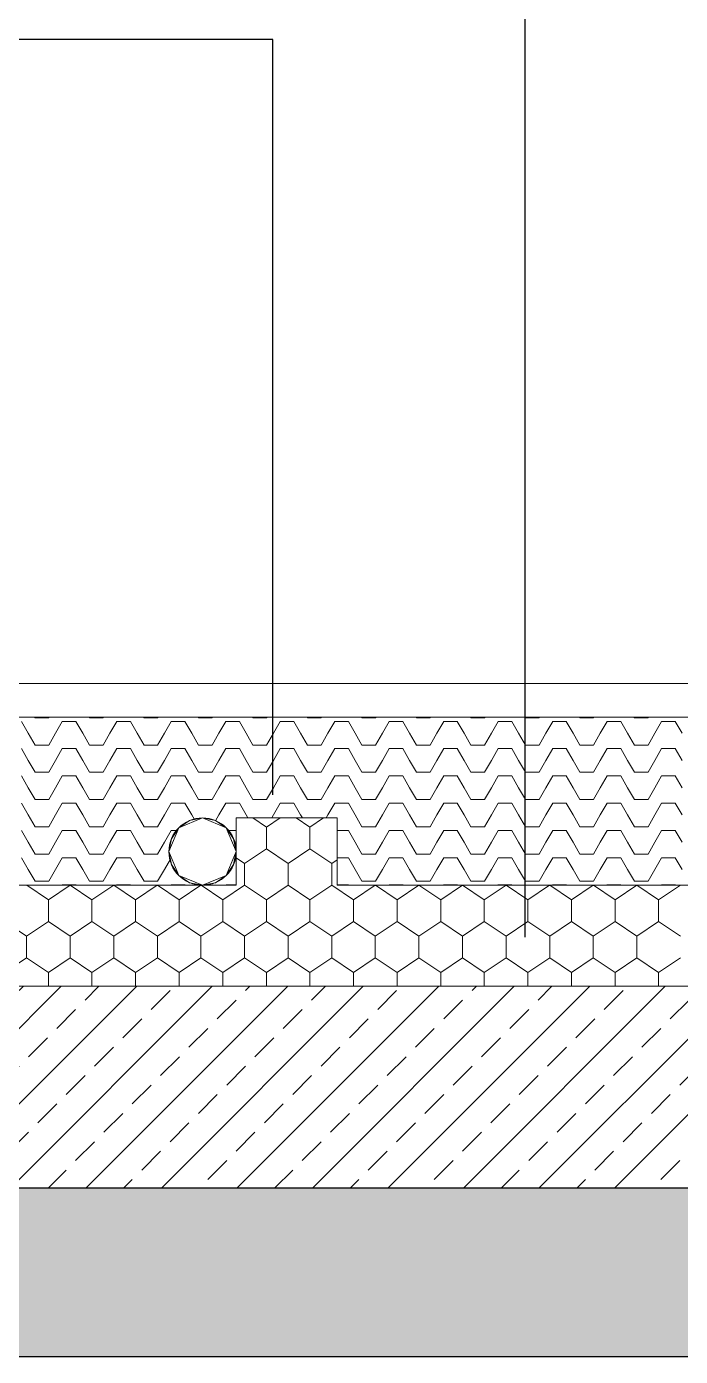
# Model space of a CAD drawing. Header units: millimetres. Extents: x 2622 to 2811, y 687 to 801.
# Drawn here: x 2738.424 to 2740.368, y 748.189 to 752.14 of the extents above; entities that cross this region are included whole.
import ezdxf

# ---------------------------------------------------------------- set-up
doc = ezdxf.new("R2010")
doc.units = ezdxf.units.MM
doc.linetypes.add('_SOLID', pattern=[5, 5, 0])
doc.layers.add('SEMA2D', color=7, linetype='Continuous')
doc.layers.add('Sottile', color=5, linetype='Continuous')

msp = doc.modelspace()

# ---------------------------------------------------------------- hatches: boundary and pattern name
h = msp.add_hatch()
h.set_pattern_fill('HONEY', color=252, scale=0.025)
h.set_pattern_definition([(0, (2743.564894, 748.558436), (0.1190625, 0.06874077), [0.079375, -0.15875]), (120, (2743.564894, 748.558436), (-0.1190625, 0.06874077), [0.079375, -0.15875]), (60, (2743.564894, 748.558436), (3e-10, 0.13748153), [-0.15875, 0.079375])])
h.paths.add_polyline_path([(2743.7976, 750.6885), (2743.2976, 750.6885), (2743.2976, 748.6885), (2742.9976, 748.6885), (2742.9976, 748.1885), (2743.7976, 748.1885)])
h.paths.add_polyline_path([(2735.9476, 748.6885), (2735.9476, 748.1885), (2742.9976, 748.1885), (2742.9976, 748.6885)])
h = msp.add_hatch()
h.set_pattern_fill('ANSI33', color=253, scale=0.025)
h.set_pattern_definition([(45, (-64.81316, -94.56002), (-0.1122532015, 0.1122532015), []), (45, (-64.7009, -94.56002), (-0.1122532015, 0.1122532015), [0.079375, -0.0396875])])
h.paths.add_polyline_path([(2735.9476, 749.2885), (2735.9476, 748.6885), (2743.1476, 748.6885), (2743.1476, 749.2885)])

# ---------------------------------------------------------------- linework, layer by layer
for points in [[(2742.9976, 748.6885), (2742.9976, 748.6885), (2735.9476, 748.6885)], [(2735.9476, 748.1885), (2742.9976, 748.1885)], [(2735.9476, 748.1885), (2743.7976, 748.1885)]]:
    msp.add_lwpolyline(points)
at = {"layer": 'SEMA2D', "color": 253, "linetype": '_SOLID', "lineweight": 9}
for p, q in [((2735.9476, 750.1885), (2742.9976, 750.1885)), ((2735.9476, 750.0885), (2743.1476, 750.0885)), ((2738.4091, 750.0755), (2738.4293, 750.0404)), ((2738.4483, 750.0885), (2738.4496, 750.0863)), ((2738.4496, 750.0863), (2738.4901, 750.0863)), ((2738.4901, 750.0863), (2738.4914, 750.0885)), ((2738.5103, 750.0404), (2738.5306, 750.0755)), ((2738.5306, 750.0755), (2738.5711, 750.0755)), ((2738.5711, 750.0755), (2738.5913, 750.0404)), ((2738.6103, 750.0885), (2738.6116, 750.0863)), ((2738.6116, 750.0863), (2738.6521, 750.0863)), ((2738.6521, 750.0863), (2738.6534, 750.0885)), ((2738.6723, 750.0404), (2738.6926, 750.0755)), ((2738.6926, 750.0755), (2738.7331, 750.0755)), ((2738.7331, 750.0755), (2738.7533, 750.0404)), ((2738.7723, 750.0885), (2738.7736, 750.0863)), ((2738.7736, 750.0863), (2738.8141, 750.0863)), ((2738.8141, 750.0863), (2738.8154, 750.0885)), ((2738.8343, 750.0404), (2738.8546, 750.0755)), ((2738.8546, 750.0755), (2738.8951, 750.0755)), ((2738.8951, 750.0755), (2738.9153, 750.0404)), ((2738.9343, 750.0885), (2738.9356, 750.0863)), ((2738.9356, 750.0863), (2738.9761, 750.0863)), ((2738.9761, 750.0863), (2738.9774, 750.0885)), ((2738.9963, 750.0404), (2739.0166, 750.0755)), ((2739.0166, 750.0755), (2739.0571, 750.0755)), ((2739.0571, 750.0755), (2739.0773, 750.0404)), ((2739.0963, 750.0885), (2739.0976, 750.0863)), ((2739.0976, 750.0863), (2739.1381, 750.0863)), ((2739.1381, 750.0863), (2739.1394, 750.0885)), ((2739.1583, 750.0404), (2739.1786, 750.0755)), ((2739.1786, 750.0755), (2739.2191, 750.0755)), ((2739.2191, 750.0755), (2739.2393, 750.0404)), ((2739.2583, 750.0885), (2739.2596, 750.0863)), ((2739.2596, 750.0863), (2739.3001, 750.0863)), ((2739.3001, 750.0863), (2739.3014, 750.0885)), ((2739.3203, 750.0404), (2739.3406, 750.0755)), ((2739.3406, 750.0755), (2739.3811, 750.0755)), ((2739.3811, 750.0755), (2739.4013, 750.0404)), ((2739.4203, 750.0885), (2739.4216, 750.0863)), ((2739.4216, 750.0863), (2739.4621, 750.0863)), ((2739.4621, 750.0863), (2739.4634, 750.0885)), ((2739.4823, 750.0404), (2739.5026, 750.0755)), ((2739.5026, 750.0755), (2739.5431, 750.0755)), ((2739.5431, 750.0755), (2739.5633, 750.0404)), ((2739.5823, 750.0885), (2739.5836, 750.0863)), ((2739.5836, 750.0863), (2739.6241, 750.0863)), ((2739.6241, 750.0863), (2739.6254, 750.0885)), ((2739.6443, 750.0404), (2739.6646, 750.0755)), ((2739.6646, 750.0755), (2739.7051, 750.0755)), ((2739.7051, 750.0755), (2739.7253, 750.0404)), ((2739.7443, 750.0885), (2739.7456, 750.0863)), ((2739.7456, 750.0863), (2739.7861, 750.0863)), ((2739.7861, 750.0863), (2739.7874, 750.0885)), ((2739.8063, 750.0404), (2739.8266, 750.0755)), ((2739.8266, 750.0755), (2739.8671, 750.0755)), ((2739.8671, 750.0755), (2739.8873, 750.0404)), ((2739.9063, 750.0885), (2739.9076, 750.0863)), ((2739.9076, 750.0863), (2739.9481, 750.0863)), ((2739.9481, 750.0863), (2739.9494, 750.0885)), ((2739.9683, 750.0404), (2739.9886, 750.0755)), ((2739.9886, 750.0755), (2740.0291, 750.0755)), ((2740.0291, 750.0755), (2740.0493, 750.0404)), ((2740.0683, 750.0885), (2740.0696, 750.0863)), ((2740.0696, 750.0863), (2740.1101, 750.0863)), ((2740.1101, 750.0863), (2740.1114, 750.0885)), ((2740.1303, 750.0404), (2740.1506, 750.0755)), ((2740.1506, 750.0755), (2740.1911, 750.0755)), ((2740.1911, 750.0755), (2740.2113, 750.0404)), ((2740.2303, 750.0885), (2740.2316, 750.0863)), ((2740.2316, 750.0863), (2740.2721, 750.0863)), ((2740.2721, 750.0863), (2740.2734, 750.0885)), ((2740.2923, 750.0404), (2740.3126, 750.0755)), ((2740.3126, 750.0755), (2740.3531, 750.0755)), ((2740.3531, 750.0755), (2740.3733, 750.0404)), ((2738.4293, 750.0404), (2738.4496, 750.0053)), ((2738.4901, 750.0053), (2738.5103, 750.0404)), ((2738.5913, 750.0404), (2738.6116, 750.0053)), ((2738.6521, 750.0053), (2738.6723, 750.0404)), ((2738.7533, 750.0404), (2738.7736, 750.0053)), ((2738.8141, 750.0053), (2738.8343, 750.0404)), ((2738.9153, 750.0404), (2738.9356, 750.0053)), ((2738.9761, 750.0053), (2738.9963, 750.0404)), ((2739.0773, 750.0404), (2739.0976, 750.0053)), ((2739.1381, 750.0053), (2739.1583, 750.0404)), ((2739.2393, 750.0404), (2739.2596, 750.0053)), ((2739.3001, 750.0053), (2739.3203, 750.0404)), ((2739.4013, 750.0404), (2739.4216, 750.0053)), ((2739.4621, 750.0053), (2739.4823, 750.0404)), ((2739.5633, 750.0404), (2739.5836, 750.0053)), ((2739.6241, 750.0053), (2739.6443, 750.0404)), ((2739.7253, 750.0404), (2739.7456, 750.0053)), ((2739.7861, 750.0053), (2739.8063, 750.0404)), ((2739.8873, 750.0404), (2739.9076, 750.0053)), ((2739.9481, 750.0053), (2739.9683, 750.0404)), ((2740.0493, 750.0404), (2740.0696, 750.0053)), ((2740.1101, 750.0053), (2740.1303, 750.0404)), ((2740.2113, 750.0404), (2740.2316, 750.0053)), ((2740.2721, 750.0053), (2740.2923, 750.0404)), ((2738.4091, 749.9945), (2738.4293, 749.9594)), ((2738.4496, 750.0053), (2738.4901, 750.0053)), ((2738.5103, 749.9594), (2738.5306, 749.9945)), ((2738.5306, 749.9945), (2738.5711, 749.9945)), ((2738.5711, 749.9945), (2738.5913, 749.9594)), ((2738.6116, 750.0053), (2738.6521, 750.0053)), ((2738.6723, 749.9594), (2738.6926, 749.9945)), ((2738.6926, 749.9945), (2738.7331, 749.9945)), ((2738.7331, 749.9945), (2738.7533, 749.9594)), ((2738.7736, 750.0053), (2738.8141, 750.0053)), ((2738.8343, 749.9594), (2738.8546, 749.9945)), ((2738.8546, 749.9945), (2738.8951, 749.9945)), ((2738.8951, 749.9945), (2738.9153, 749.9594)), ((2738.9356, 750.0053), (2738.9761, 750.0053)), ((2738.9963, 749.9594), (2739.0166, 749.9945)), ((2739.0166, 749.9945), (2739.0571, 749.9945)), ((2739.0571, 749.9945), (2739.0773, 749.9594)), ((2739.0976, 750.0053), (2739.1381, 750.0053)), ((2739.1583, 749.9594), (2739.1786, 749.9945)), ((2739.1786, 749.9945), (2739.2191, 749.9945)), ((2739.2191, 749.9945), (2739.2393, 749.9594)), ((2739.2596, 750.0053), (2739.3001, 750.0053)), ((2739.3203, 749.9594), (2739.3406, 749.9945)), ((2739.3406, 749.9945), (2739.3811, 749.9945)), ((2739.3811, 749.9945), (2739.4013, 749.9594)), ((2739.4216, 750.0053), (2739.4621, 750.0053)), ((2739.4823, 749.9594), (2739.5026, 749.9945)), ((2739.5026, 749.9945), (2739.5431, 749.9945)), ((2739.5431, 749.9945), (2739.5633, 749.9594)), ((2739.5836, 750.0053), (2739.6241, 750.0053)), ((2739.6443, 749.9594), (2739.6646, 749.9945)), ((2739.6646, 749.9945), (2739.7051, 749.9945)), ((2739.7051, 749.9945), (2739.7253, 749.9594)), ((2739.7456, 750.0053), (2739.7861, 750.0053)), ((2739.8063, 749.9594), (2739.8266, 749.9945)), ((2739.8266, 749.9945), (2739.8671, 749.9945)), ((2739.8671, 749.9945), (2739.8873, 749.9594)), ((2739.9076, 750.0053), (2739.9481, 750.0053)), ((2739.9683, 749.9594), (2739.9886, 749.9945)), ((2739.9886, 749.9945), (2740.0291, 749.9945)), ((2740.0291, 749.9945), (2740.0493, 749.9594)), ((2740.0696, 750.0053), (2740.1101, 750.0053)), ((2740.1303, 749.9594), (2740.1506, 749.9945)), ((2740.1506, 749.9945), (2740.1911, 749.9945)), ((2740.1911, 749.9945), (2740.2113, 749.9594)), ((2740.2316, 750.0053), (2740.2721, 750.0053)), ((2740.2923, 749.9594), (2740.3126, 749.9945)), ((2740.3126, 749.9945), (2740.3531, 749.9945)), ((2740.3531, 749.9945), (2740.3733, 749.9594)), ((2738.4293, 749.9594), (2738.4496, 749.9243)), ((2738.4901, 749.9243), (2738.5103, 749.9594)), ((2738.5913, 749.9594), (2738.6116, 749.9243)), ((2738.6521, 749.9243), (2738.6723, 749.9594)), ((2738.7533, 749.9594), (2738.7736, 749.9243)), ((2738.8141, 749.9243), (2738.8343, 749.9594)), ((2738.9153, 749.9594), (2738.9356, 749.9243)), ((2738.9761, 749.9243), (2738.9963, 749.9594)), ((2739.0773, 749.9594), (2739.0976, 749.9243)), ((2739.1381, 749.9243), (2739.1583, 749.9594)), ((2739.2393, 749.9594), (2739.2596, 749.9243)), ((2739.3001, 749.9243), (2739.3203, 749.9594)), ((2739.4013, 749.9594), (2739.4216, 749.9243)), ((2739.4621, 749.9243), (2739.4823, 749.9594)), ((2739.5633, 749.9594), (2739.5836, 749.9243)), ((2739.6241, 749.9243), (2739.6443, 749.9594)), ((2739.7253, 749.9594), (2739.7456, 749.9243)), ((2739.7861, 749.9243), (2739.8063, 749.9594)), ((2739.8873, 749.9594), (2739.9076, 749.9243)), ((2739.9481, 749.9243), (2739.9683, 749.9594)), ((2740.0493, 749.9594), (2740.0696, 749.9243)), ((2740.1101, 749.9243), (2740.1303, 749.9594)), ((2740.2113, 749.9594), (2740.2316, 749.9243)), ((2740.2721, 749.9243), (2740.2923, 749.9594)), ((2738.4091, 749.9135), (2738.4293, 749.8784)), ((2738.4496, 749.9243), (2738.4901, 749.9243)), ((2738.5103, 749.8784), (2738.5306, 749.9135)), ((2738.5306, 749.9135), (2738.5711, 749.9135)), ((2738.5711, 749.9135), (2738.5913, 749.8784)), ((2738.6116, 749.9243), (2738.6521, 749.9243)), ((2738.6723, 749.8784), (2738.6926, 749.9135)), ((2738.6926, 749.9135), (2738.7331, 749.9135)), ((2738.7331, 749.9135), (2738.7533, 749.8784)), ((2738.7736, 749.9243), (2738.8141, 749.9243)), ((2738.8343, 749.8784), (2738.8546, 749.9135)), ((2738.8546, 749.9135), (2738.8951, 749.9135)), ((2738.8951, 749.9135), (2738.9153, 749.8784)), ((2738.9356, 749.9243), (2738.9761, 749.9243)), ((2738.9963, 749.8784), (2739.0166, 749.9135)), ((2739.0166, 749.9135), (2739.0571, 749.9135)), ((2739.0571, 749.9135), (2739.0773, 749.8784)), ((2739.0976, 749.9243), (2739.1381, 749.9243)), ((2739.1583, 749.8784), (2739.1786, 749.9135)), ((2739.1786, 749.9135), (2739.2191, 749.9135)), ((2739.2191, 749.9135), (2739.2393, 749.8784)), ((2739.2596, 749.9243), (2739.3001, 749.9243)), ((2739.3203, 749.8784), (2739.3406, 749.9135)), ((2739.3406, 749.9135), (2739.3811, 749.9135)), ((2739.3811, 749.9135), (2739.4013, 749.8784)), ((2739.4216, 749.9243), (2739.4621, 749.9243)), ((2739.4823, 749.8784), (2739.5026, 749.9135)), ((2739.5026, 749.9135), (2739.5431, 749.9135)), ((2739.5431, 749.9135), (2739.5633, 749.8784)), ((2739.5836, 749.9243), (2739.6241, 749.9243)), ((2739.6443, 749.8784), (2739.6646, 749.9135)), ((2739.6646, 749.9135), (2739.7051, 749.9135)), ((2739.7051, 749.9135), (2739.7253, 749.8784)), ((2739.7456, 749.9243), (2739.7861, 749.9243)), ((2739.8063, 749.8784), (2739.8266, 749.9135)), ((2739.8266, 749.9135), (2739.8671, 749.9135)), ((2739.8671, 749.9135), (2739.8873, 749.8784)), ((2739.9076, 749.9243), (2739.9481, 749.9243)), ((2739.9683, 749.8784), (2739.9886, 749.9135)), ((2739.9886, 749.9135), (2740.0291, 749.9135)), ((2740.0291, 749.9135), (2740.0493, 749.8784)), ((2740.0696, 749.9243), (2740.1101, 749.9243)), ((2740.1303, 749.8784), (2740.1506, 749.9135)), ((2740.1506, 749.9135), (2740.1911, 749.9135)), ((2740.1911, 749.9135), (2740.2113, 749.8784)), ((2740.2316, 749.9243), (2740.2721, 749.9243)), ((2740.2923, 749.8784), (2740.3126, 749.9135)), ((2740.3126, 749.9135), (2740.3531, 749.9135)), ((2740.3531, 749.9135), (2740.3733, 749.8784)), ((2738.4293, 749.8784), (2738.4496, 749.8433)), ((2738.4901, 749.8433), (2738.5103, 749.8784)), ((2738.5913, 749.8784), (2738.6116, 749.8433)), ((2738.6521, 749.8433), (2738.6723, 749.8784)), ((2738.7533, 749.8784), (2738.7736, 749.8433)), ((2738.8141, 749.8433), (2738.8343, 749.8784)), ((2738.9153, 749.8784), (2738.9356, 749.8433)), ((2738.9761, 749.8433), (2738.9963, 749.8784)), ((2739.0773, 749.8784), (2739.0976, 749.8433)), ((2739.1381, 749.8433), (2739.1583, 749.8784)), ((2739.2393, 749.8784), (2739.2596, 749.8433)), ((2739.3001, 749.8433), (2739.3203, 749.8784)), ((2739.4013, 749.8784), (2739.4216, 749.8433)), ((2739.4621, 749.8433), (2739.4823, 749.8784)), ((2739.5633, 749.8784), (2739.5836, 749.8433)), ((2739.6241, 749.8433), (2739.6443, 749.8784)), ((2739.7253, 749.8784), (2739.7456, 749.8433)), ((2739.7861, 749.8433), (2739.8063, 749.8784)), ((2739.8873, 749.8784), (2739.9076, 749.8433)), ((2739.9481, 749.8433), (2739.9683, 749.8784)), ((2740.0493, 749.8784), (2740.0696, 749.8433)), ((2740.1101, 749.8433), (2740.1303, 749.8784)), ((2740.2113, 749.8784), (2740.2316, 749.8433)), ((2740.2721, 749.8433), (2740.2923, 749.8784)), ((2738.4091, 749.8325), (2738.4293, 749.7974)), ((2738.4496, 749.8433), (2738.4901, 749.8433)), ((2738.5103, 749.7974), (2738.5306, 749.8325)), ((2738.5306, 749.8325), (2738.5711, 749.8325)), ((2738.5711, 749.8325), (2738.5913, 749.7974)), ((2738.6116, 749.8433), (2738.6521, 749.8433)), ((2738.6723, 749.7974), (2738.6926, 749.8325)), ((2738.6926, 749.8325), (2738.7331, 749.8325)), ((2738.7331, 749.8325), (2738.7533, 749.7974)), ((2738.7736, 749.8433), (2738.8141, 749.8433)), ((2738.8343, 749.7974), (2738.8546, 749.8325)), ((2738.8546, 749.8325), (2738.8951, 749.8325)), ((2738.8951, 749.8325), (2738.9153, 749.7974)), ((2738.9356, 749.8433), (2738.9761, 749.8433)), ((2738.9963, 749.7974), (2739.0166, 749.8325)), ((2739.0166, 749.8325), (2739.0571, 749.8325)), ((2739.0571, 749.8325), (2739.0773, 749.7974)), ((2739.0976, 749.8433), (2739.1381, 749.8433)), ((2739.1583, 749.7974), (2739.1786, 749.8325)), ((2739.1786, 749.8325), (2739.2191, 749.8325)), ((2739.2191, 749.8325), (2739.2393, 749.7974)), ((2739.2596, 749.8433), (2739.3001, 749.8433)), ((2739.3203, 749.7974), (2739.3406, 749.8325)), ((2739.3406, 749.8325), (2739.3811, 749.8325)), ((2739.3811, 749.8325), (2739.4013, 749.7974)), ((2739.4216, 749.8433), (2739.4621, 749.8433)), ((2739.4823, 749.7974), (2739.5026, 749.8325)), ((2739.5026, 749.8325), (2739.5431, 749.8325)), ((2739.5431, 749.8325), (2739.5633, 749.7974)), ((2739.5836, 749.8433), (2739.6241, 749.8433)), ((2739.6443, 749.7974), (2739.6646, 749.8325)), ((2739.6646, 749.8325), (2739.7051, 749.8325)), ((2739.7051, 749.8325), (2739.7253, 749.7974)), ((2739.7456, 749.8433), (2739.7861, 749.8433)), ((2739.8063, 749.7974), (2739.8266, 749.8325)), ((2739.8266, 749.8325), (2739.8671, 749.8325)), ((2739.8671, 749.8325), (2739.8873, 749.7974)), ((2739.9076, 749.8433), (2739.9481, 749.8433)), ((2739.9683, 749.7974), (2739.9886, 749.8325)), ((2739.9886, 749.8325), (2740.0291, 749.8325)), ((2740.0291, 749.8325), (2740.0493, 749.7974)), ((2740.0696, 749.8433), (2740.1101, 749.8433)), ((2740.1303, 749.7974), (2740.1506, 749.8325)), ((2740.1506, 749.8325), (2740.1911, 749.8325)), ((2740.1911, 749.8325), (2740.2113, 749.7974)), ((2740.2316, 749.8433), (2740.2721, 749.8433)), ((2740.2923, 749.7974), (2740.3126, 749.8325)), ((2740.3126, 749.8325), (2740.3531, 749.8325)), ((2740.3531, 749.8325), (2740.3733, 749.7974)), ((2738.4293, 749.7974), (2738.4496, 749.7623)), ((2738.4901, 749.7623), (2738.5103, 749.7974)), ((2738.5913, 749.7974), (2738.6116, 749.7623)), ((2738.6521, 749.7623), (2738.6723, 749.7974)), ((2738.7533, 749.7974), (2738.7736, 749.7623)), ((2738.8141, 749.7623), (2738.8343, 749.7974)), ((2738.9153, 749.7974), (2738.9232, 749.7837)), ((2738.9866, 749.7805), (2738.9963, 749.7974)), ((2739.0773, 749.7974), (2739.0824, 749.7885)), ((2739.1532, 749.7885), (2739.1583, 749.7974)), ((2739.2393, 749.7974), (2739.2444, 749.7885)), ((2739.3152, 749.7885), (2739.3203, 749.7974)), ((2739.4013, 749.7974), (2739.4216, 749.7623)), ((2739.4621, 749.7623), (2739.4823, 749.7974)), ((2739.5633, 749.7974), (2739.5836, 749.7623)), ((2739.6241, 749.7623), (2739.6443, 749.7974)), ((2739.7253, 749.7974), (2739.7456, 749.7623)), ((2739.7861, 749.7623), (2739.8063, 749.7974)), ((2739.8873, 749.7974), (2739.9076, 749.7623)), ((2739.9481, 749.7623), (2739.9683, 749.7974)), ((2740.0493, 749.7974), (2740.0696, 749.7623)), ((2740.1101, 749.7623), (2740.1303, 749.7974)), ((2740.2113, 749.7974), (2740.2316, 749.7623)), ((2740.2721, 749.7623), (2740.2923, 749.7974)), ((2738.4091, 749.7515), (2738.4293, 749.7164)), ((2738.4496, 749.7623), (2738.4901, 749.7623)), ((2738.5103, 749.7164), (2738.5306, 749.7515)), ((2738.5306, 749.7515), (2738.5711, 749.7515)), ((2738.5711, 749.7515), (2738.5913, 749.7164)), ((2738.6116, 749.7623), (2738.6521, 749.7623)), ((2738.6723, 749.7164), (2738.6926, 749.7515)), ((2738.6926, 749.7515), (2738.7331, 749.7515)), ((2738.7331, 749.7515), (2738.7533, 749.7164)), ((2738.7736, 749.7623), (2738.8141, 749.7623)), ((2738.8343, 749.7164), (2738.8546, 749.7515)), ((2738.8546, 749.7515), (2738.8717, 749.7515)), ((2739.0235, 749.7515), (2739.0476, 749.7515)), ((2739.3476, 749.7515), (2739.3811, 749.7515)), ((2739.3811, 749.7515), (2739.4013, 749.7164)), ((2739.4216, 749.7623), (2739.4621, 749.7623)), ((2739.4823, 749.7164), (2739.5026, 749.7515)), ((2739.5026, 749.7515), (2739.5431, 749.7515)), ((2739.5431, 749.7515), (2739.5633, 749.7164)), ((2739.5836, 749.7623), (2739.6241, 749.7623)), ((2739.6443, 749.7164), (2739.6646, 749.7515)), ((2739.6646, 749.7515), (2739.7051, 749.7515)), ((2739.7051, 749.7515), (2739.7253, 749.7164)), ((2739.7456, 749.7623), (2739.7861, 749.7623)), ((2739.8063, 749.7164), (2739.8266, 749.7515)), ((2739.8266, 749.7515), (2739.8671, 749.7515)), ((2739.8671, 749.7515), (2739.8873, 749.7164)), ((2739.9076, 749.7623), (2739.9481, 749.7623)), ((2739.9683, 749.7164), (2739.9886, 749.7515)), ((2739.9886, 749.7515), (2740.0291, 749.7515)), ((2740.0291, 749.7515), (2740.0493, 749.7164)), ((2740.0696, 749.7623), (2740.1101, 749.7623)), ((2740.1303, 749.7164), (2740.1506, 749.7515)), ((2740.1506, 749.7515), (2740.1911, 749.7515)), ((2740.1911, 749.7515), (2740.2113, 749.7164)), ((2740.2316, 749.7623), (2740.2721, 749.7623)), ((2740.2923, 749.7164), (2740.3126, 749.7515)), ((2740.3126, 749.7515), (2740.3531, 749.7515)), ((2740.3531, 749.7515), (2740.3733, 749.7164)), ((2738.4293, 749.7164), (2738.4496, 749.6813)), ((2738.4901, 749.6813), (2738.5103, 749.7164)), ((2738.5913, 749.7164), (2738.6116, 749.6813)), ((2738.6521, 749.6813), (2738.6723, 749.7164)), ((2738.7533, 749.7164), (2738.7736, 749.6813)), ((2738.8141, 749.6813), (2738.8343, 749.7164)), ((2739.4013, 749.7164), (2739.4216, 749.6813)), ((2739.4621, 749.6813), (2739.4823, 749.7164)), ((2739.5633, 749.7164), (2739.5836, 749.6813)), ((2739.6241, 749.6813), (2739.6443, 749.7164)), ((2739.7253, 749.7164), (2739.7456, 749.6813)), ((2739.7861, 749.6813), (2739.8063, 749.7164)), ((2739.8873, 749.7164), (2739.9076, 749.6813)), ((2739.9481, 749.6813), (2739.9683, 749.7164)), ((2740.0493, 749.7164), (2740.0696, 749.6813)), ((2740.1101, 749.6813), (2740.1303, 749.7164)), ((2740.2113, 749.7164), (2740.2316, 749.6813)), ((2740.2721, 749.6813), (2740.2923, 749.7164)), ((2738.4091, 749.6705), (2738.4293, 749.6354)), ((2738.4496, 749.6813), (2738.4901, 749.6813)), ((2738.5103, 749.6354), (2738.5306, 749.6705)), ((2738.5306, 749.6705), (2738.5711, 749.6705)), ((2738.5711, 749.6705), (2738.5913, 749.6354)), ((2738.6116, 749.6813), (2738.6521, 749.6813)), ((2738.6723, 749.6354), (2738.6926, 749.6705)), ((2738.6926, 749.6705), (2738.7331, 749.6705)), ((2738.7331, 749.6705), (2738.7533, 749.6354)), ((2738.7736, 749.6813), (2738.8141, 749.6813)), ((2738.8343, 749.6354), (2738.8521, 749.6661)), ((2739.044, 749.6705), (2739.0476, 749.6705)), ((2739.3476, 749.6705), (2739.3811, 749.6705)), ((2739.3811, 749.6705), (2739.4013, 749.6354)), ((2739.4216, 749.6813), (2739.4621, 749.6813)), ((2739.4823, 749.6354), (2739.5026, 749.6705)), ((2739.5026, 749.6705), (2739.5431, 749.6705)), ((2739.5431, 749.6705), (2739.5633, 749.6354)), ((2739.5836, 749.6813), (2739.6241, 749.6813)), ((2739.6443, 749.6354), (2739.6646, 749.6705)), ((2739.6646, 749.6705), (2739.7051, 749.6705)), ((2739.7051, 749.6705), (2739.7253, 749.6354)), ((2739.7456, 749.6813), (2739.7861, 749.6813)), ((2739.8063, 749.6354), (2739.8266, 749.6705)), ((2739.8266, 749.6705), (2739.8671, 749.6705)), ((2739.8671, 749.6705), (2739.8873, 749.6354)), ((2739.9076, 749.6813), (2739.9481, 749.6813)), ((2739.9683, 749.6354), (2739.9886, 749.6705)), ((2739.9886, 749.6705), (2740.0291, 749.6705)), ((2740.0291, 749.6705), (2740.0493, 749.6354)), ((2740.0696, 749.6813), (2740.1101, 749.6813)), ((2740.1303, 749.6354), (2740.1506, 749.6705)), ((2740.1506, 749.6705), (2740.1911, 749.6705)), ((2740.1911, 749.6705), (2740.2113, 749.6354)), ((2740.2316, 749.6813), (2740.2721, 749.6813)), ((2740.2923, 749.6354), (2740.3126, 749.6705)), ((2740.3126, 749.6705), (2740.3531, 749.6705)), ((2740.3531, 749.6705), (2740.3733, 749.6354)), ((2738.4293, 749.6354), (2738.4496, 749.6003)), ((2738.4901, 749.6003), (2738.5103, 749.6354)), ((2738.5913, 749.6354), (2738.6116, 749.6003)), ((2738.6521, 749.6003), (2738.6723, 749.6354)), ((2738.7533, 749.6354), (2738.7736, 749.6003)), ((2738.8141, 749.6003), (2738.8343, 749.6354)), ((2739.4013, 749.6354), (2739.4216, 749.6003)), ((2739.4621, 749.6003), (2739.4823, 749.6354)), ((2739.5633, 749.6354), (2739.5836, 749.6003)), ((2739.6241, 749.6003), (2739.6443, 749.6354)), ((2739.7253, 749.6354), (2739.7456, 749.6003)), ((2739.7861, 749.6003), (2739.8063, 749.6354)), ((2739.8873, 749.6354), (2739.9076, 749.6003)), ((2739.9481, 749.6003), (2739.9683, 749.6354)), ((2740.0493, 749.6354), (2740.0696, 749.6003)), ((2740.1101, 749.6003), (2740.1303, 749.6354)), ((2740.2113, 749.6354), (2740.2316, 749.6003)), ((2740.2721, 749.6003), (2740.2923, 749.6354)), ((2738.4496, 749.6003), (2738.4901, 749.6003)), ((2738.53, 749.5885), (2738.5306, 749.5895)), ((2738.5306, 749.5895), (2738.5711, 749.5895)), ((2738.5711, 749.5895), (2738.5716, 749.5885)), ((2738.6116, 749.6003), (2738.6521, 749.6003)), ((2738.692, 749.5885), (2738.6926, 749.5895)), ((2738.6926, 749.5895), (2738.7331, 749.5895)), ((2738.7331, 749.5895), (2738.7336, 749.5885)), ((2738.7736, 749.6003), (2738.8141, 749.6003)), ((2738.854, 749.5885), (2738.8546, 749.5895)), ((2738.8546, 749.5895), (2738.8951, 749.5895)), ((2738.8951, 749.5895), (2738.8956, 749.5885)), ((2739.0177, 749.5885), (2739.0182, 749.5895)), ((2739.0182, 749.5895), (2739.0476, 749.5895)), ((2739.3476, 749.5895), (2739.3811, 749.5895)), ((2739.3811, 749.5895), (2739.3816, 749.5885)), ((2739.4216, 749.6003), (2739.4621, 749.6003)), ((2739.502, 749.5885), (2739.5026, 749.5895)), ((2739.5026, 749.5895), (2739.5431, 749.5895)), ((2739.5431, 749.5895), (2739.5436, 749.5885)), ((2739.5836, 749.6003), (2739.6241, 749.6003)), ((2739.664, 749.5885), (2739.6646, 749.5895)), ((2739.6646, 749.5895), (2739.7051, 749.5895)), ((2739.7051, 749.5895), (2739.7056, 749.5885)), ((2739.7456, 749.6003), (2739.7861, 749.6003)), ((2739.826, 749.5885), (2739.8266, 749.5895)), ((2739.8266, 749.5895), (2739.8671, 749.5895)), ((2739.8671, 749.5895), (2739.8676, 749.5885)), ((2739.9076, 749.6003), (2739.9481, 749.6003)), ((2739.988, 749.5885), (2739.9886, 749.5895)), ((2739.9886, 749.5895), (2740.0291, 749.5895)), ((2740.0291, 749.5895), (2740.0296, 749.5885)), ((2740.0696, 749.6003), (2740.1101, 749.6003)), ((2740.15, 749.5885), (2740.1506, 749.5895)), ((2740.1506, 749.5895), (2740.1911, 749.5895)), ((2740.1911, 749.5895), (2740.1916, 749.5885)), ((2740.2316, 749.6003), (2740.2721, 749.6003)), ((2740.312, 749.5885), (2740.3126, 749.5895)), ((2740.3126, 749.5895), (2740.3531, 749.5895)), ((2740.3531, 749.5895), (2740.3536, 749.5885)), ((2735.9476, 749.2885), (2742.9976, 749.2885))]:
    msp.add_line(p, q, dxfattribs=at)
at = {"layer": 'SEMA2D', "color": 7, "linetype": '_SOLID', "lineweight": 9}
for p, q in [((2735.9476, 750.0885), (2743.1476, 750.0885)), ((2735.9476, 750.0885), (2743.1476, 750.0885)), ((2738.9476, 749.7885), (2738.8769, 749.7593)), ((2738.9093, 749.7809), (2738.8769, 749.7593)), ((2738.9476, 749.7885), (2738.9093, 749.7809)), ((2738.9859, 749.7809), (2738.9476, 749.7885)), ((2739.0183, 749.7593), (2738.9476, 749.7885)), ((2739.0183, 749.7593), (2738.9859, 749.7809)), ((2739.3476, 749.7885), (2739.0476, 749.7885)), ((2739.0476, 749.7885), (2739.0476, 749.5885)), ((2739.3476, 749.7885), (2739.0476, 749.7885)), ((2739.0476, 749.7885), (2739.0476, 749.5885)), ((2739.3476, 749.7885), (2739.0476, 749.7885)), ((2739.0476, 749.7885), (2739.0476, 749.6885)), ((2739.3476, 749.7885), (2739.0476, 749.7885)), ((2739.0476, 749.7885), (2739.0476, 749.6885)), ((2739.3476, 749.5885), (2739.3476, 749.7885)), ((2739.3476, 749.5885), (2739.3476, 749.7885)), ((2739.3476, 749.5885), (2739.3476, 749.7885)), ((2739.3476, 749.5885), (2739.3476, 749.7885)), ((2738.8769, 749.7593), (2738.8476, 749.6885)), ((2738.8769, 749.7593), (2738.8552, 749.7268)), ((2739.04, 749.7268), (2739.0183, 749.7593)), ((2739.0476, 749.6885), (2739.0183, 749.7593)), ((2738.8552, 749.7268), (2738.8476, 749.6885)), ((2739.0476, 749.6885), (2739.04, 749.7268)), ((2738.8476, 749.6885), (2738.8552, 749.6503)), ((2738.8476, 749.6885), (2738.8769, 749.6178)), ((2739.0183, 749.6178), (2739.0476, 749.6885)), ((2739.04, 749.6503), (2739.0476, 749.6885)), ((2739.0476, 749.6885), (2739.0476, 749.5885)), ((2739.0476, 749.6885), (2739.0476, 749.5885)), ((2738.8552, 749.6503), (2738.8769, 749.6178)), ((2739.0183, 749.6178), (2739.04, 749.6503)), ((2739.0476, 749.5885), (2737.0476, 749.5885)), ((2739.0476, 749.5885), (2737.0476, 749.5885)), ((2738.9476, 749.5885), (2737.0476, 749.5885)), ((2738.9476, 749.5885), (2737.0476, 749.5885)), ((2738.8769, 749.6178), (2738.9093, 749.5962)), ((2738.8769, 749.6178), (2738.9476, 749.5885)), ((2738.9093, 749.5962), (2738.9476, 749.5885)), ((2738.9476, 749.5885), (2739.0183, 749.6178)), ((2738.9476, 749.5885), (2738.9859, 749.5962)), ((2739.0476, 749.5885), (2738.9476, 749.5885)), ((2739.0476, 749.5885), (2738.9476, 749.5885)), ((2738.9859, 749.5962), (2739.0183, 749.6178)), ((2741.3476, 749.5885), (2739.3476, 749.5885)), ((2741.3476, 749.5885), (2739.3476, 749.5885)), ((2741.2476, 749.5885), (2739.3476, 749.5885)), ((2741.2476, 749.5885), (2739.3476, 749.5885)), ((2742.9976, 749.2885), (2735.9476, 749.2885)), ((2742.9976, 749.2885), (2735.9476, 749.2885)), ((2735.9476, 749.2885), (2742.9976, 749.2885)), ((2735.9476, 749.2885), (2743.1476, 749.2885))]:
    msp.add_line(p, q, dxfattribs=at)
at = {"layer": 'SEMA2D', "color": 150, "linetype": '_SOLID', "lineweight": 9}
for p, q in [((2739.0483, 749.7885), (2739.0476, 749.788)), ((2739.1373, 749.7615), (2739.0967, 749.7885)), ((2739.1779, 749.7885), (2739.1373, 749.7615)), ((2739.2669, 749.7615), (2739.2263, 749.7885)), ((2739.3075, 749.7885), (2739.2669, 749.7615)), ((2739.1373, 749.6967), (2739.1373, 749.7615)), ((2739.2669, 749.6967), (2739.2669, 749.7615)), ((2739.0476, 749.6701), (2739.0725, 749.6535)), ((2739.0725, 749.6535), (2739.1373, 749.6967)), ((2739.1373, 749.6967), (2739.2021, 749.6535)), ((2739.2021, 749.6535), (2739.2669, 749.6967)), ((2739.2669, 749.6967), (2739.3317, 749.6535)), ((2739.3317, 749.6535), (2739.3476, 749.664)), ((2739.0725, 749.6535), (2739.0725, 749.5887)), ((2739.2021, 749.6535), (2739.2021, 749.5887)), ((2739.3317, 749.6535), (2739.3317, 749.5887)), ((2738.4893, 749.5455), (2738.4247, 749.5885)), ((2738.5539, 749.5885), (2738.4893, 749.5455)), ((2738.6189, 749.5455), (2738.5543, 749.5885)), ((2738.6835, 749.5885), (2738.6189, 749.5455)), ((2738.7485, 749.5455), (2738.6839, 749.5885)), ((2738.8131, 749.5885), (2738.7485, 749.5455)), ((2738.8781, 749.5455), (2738.8135, 749.5885)), ((2738.9427, 749.5885), (2738.8781, 749.5455)), ((2739.0077, 749.5455), (2738.9431, 749.5885)), ((2739.0725, 749.5887), (2739.0077, 749.5455)), ((2739.1373, 749.5455), (2739.0725, 749.5887)), ((2739.2021, 749.5887), (2739.1373, 749.5455)), ((2739.2669, 749.5455), (2739.2021, 749.5887)), ((2739.3317, 749.5887), (2739.2669, 749.5455)), ((2739.3965, 749.5455), (2739.3317, 749.5887)), ((2739.4611, 749.5885), (2739.3965, 749.5455)), ((2739.5261, 749.5455), (2739.4615, 749.5885)), ((2739.5907, 749.5885), (2739.5261, 749.5455)), ((2739.6557, 749.5455), (2739.5911, 749.5885)), ((2739.7203, 749.5885), (2739.6557, 749.5455)), ((2739.7853, 749.5455), (2739.7207, 749.5885)), ((2739.8499, 749.5885), (2739.7853, 749.5455)), ((2739.9149, 749.5455), (2739.8503, 749.5885)), ((2739.9795, 749.5885), (2739.9149, 749.5455)), ((2740.0445, 749.5455), (2739.9799, 749.5885)), ((2740.1091, 749.5885), (2740.0445, 749.5455)), ((2740.1741, 749.5455), (2740.1095, 749.5885)), ((2740.2387, 749.5885), (2740.1741, 749.5455)), ((2740.3037, 749.5455), (2740.2391, 749.5885)), ((2740.3683, 749.5885), (2740.3037, 749.5455)), ((2738.4893, 749.4807), (2738.4893, 749.5455)), ((2738.6189, 749.4807), (2738.6189, 749.5455)), ((2738.7485, 749.4807), (2738.7485, 749.5455)), ((2738.8781, 749.4807), (2738.8781, 749.5455)), ((2739.0077, 749.4807), (2739.0077, 749.5455)), ((2739.1373, 749.4807), (2739.1373, 749.5455)), ((2739.2669, 749.4807), (2739.2669, 749.5455)), ((2739.3965, 749.4807), (2739.3965, 749.5455)), ((2739.5261, 749.4807), (2739.5261, 749.5455)), ((2739.6557, 749.4807), (2739.6557, 749.5455)), ((2739.7853, 749.4807), (2739.7853, 749.5455)), ((2739.9149, 749.4807), (2739.9149, 749.5455)), ((2740.0445, 749.4807), (2740.0445, 749.5455)), ((2740.1741, 749.4807), (2740.1741, 749.5455)), ((2740.3037, 749.4807), (2740.3037, 749.5455)), ((2738.3597, 749.4807), (2738.4245, 749.4375)), ((2738.4245, 749.4375), (2738.4893, 749.4807)), ((2738.4893, 749.4807), (2738.5541, 749.4375)), ((2738.5541, 749.4375), (2738.6189, 749.4807)), ((2738.6189, 749.4807), (2738.6837, 749.4375)), ((2738.6837, 749.4375), (2738.7485, 749.4807)), ((2738.7485, 749.4807), (2738.8133, 749.4375)), ((2738.8133, 749.4375), (2738.8781, 749.4807)), ((2738.8781, 749.4807), (2738.9429, 749.4375)), ((2738.9429, 749.4375), (2739.0077, 749.4807)), ((2739.0077, 749.4807), (2739.0725, 749.4375)), ((2739.0725, 749.4375), (2739.1373, 749.4807)), ((2739.1373, 749.4807), (2739.2021, 749.4375)), ((2739.2021, 749.4375), (2739.2669, 749.4807)), ((2739.2669, 749.4807), (2739.3317, 749.4375)), ((2739.3317, 749.4375), (2739.3965, 749.4807)), ((2739.3965, 749.4807), (2739.4613, 749.4375)), ((2739.4613, 749.4375), (2739.5261, 749.4807)), ((2739.5261, 749.4807), (2739.5909, 749.4375)), ((2739.5909, 749.4375), (2739.6557, 749.4807)), ((2739.6557, 749.4807), (2739.7205, 749.4375)), ((2739.7205, 749.4375), (2739.7853, 749.4807)), ((2739.7853, 749.4807), (2739.8501, 749.4375)), ((2739.8501, 749.4375), (2739.9149, 749.4807)), ((2739.9149, 749.4807), (2739.9797, 749.4375)), ((2739.9797, 749.4375), (2740.0445, 749.4807)), ((2740.0445, 749.4807), (2740.1093, 749.4375)), ((2740.1093, 749.4375), (2740.1741, 749.4807)), ((2740.1741, 749.4807), (2740.2389, 749.4375)), ((2740.2389, 749.4375), (2740.3037, 749.4807)), ((2740.3037, 749.4807), (2740.3685, 749.4375)), ((2738.4245, 749.4375), (2738.4245, 749.3727)), ((2738.5541, 749.4375), (2738.5541, 749.3727)), ((2738.6837, 749.4375), (2738.6837, 749.3727)), ((2738.8133, 749.4375), (2738.8133, 749.3727)), ((2738.9429, 749.4375), (2738.9429, 749.3727)), ((2739.0725, 749.4375), (2739.0725, 749.3727)), ((2739.2021, 749.4375), (2739.2021, 749.3727)), ((2739.3317, 749.4375), (2739.3317, 749.3727)), ((2739.4613, 749.4375), (2739.4613, 749.3727)), ((2739.5909, 749.4375), (2739.5909, 749.3727)), ((2739.7205, 749.4375), (2739.7205, 749.3727)), ((2739.8501, 749.4375), (2739.8501, 749.3727)), ((2739.9797, 749.4375), (2739.9797, 749.3727)), ((2740.1093, 749.4375), (2740.1093, 749.3727)), ((2740.2389, 749.4375), (2740.2389, 749.3727)), ((2738.4245, 749.3727), (2738.3597, 749.3295)), ((2738.4893, 749.3295), (2738.4245, 749.3727)), ((2738.5541, 749.3727), (2738.4893, 749.3295)), ((2738.6189, 749.3295), (2738.5541, 749.3727)), ((2738.6837, 749.3727), (2738.6189, 749.3295)), ((2738.7485, 749.3295), (2738.6837, 749.3727)), ((2738.8133, 749.3727), (2738.7485, 749.3295)), ((2738.8781, 749.3295), (2738.8133, 749.3727)), ((2738.9429, 749.3727), (2738.8781, 749.3295)), ((2739.0077, 749.3295), (2738.9429, 749.3727)), ((2739.0725, 749.3727), (2739.0077, 749.3295)), ((2739.1373, 749.3295), (2739.0725, 749.3727)), ((2739.2021, 749.3727), (2739.1373, 749.3295)), ((2739.2669, 749.3295), (2739.2021, 749.3727)), ((2739.3317, 749.3727), (2739.2669, 749.3295)), ((2739.3965, 749.3295), (2739.3317, 749.3727)), ((2739.4613, 749.3727), (2739.3965, 749.3295)), ((2739.5261, 749.3295), (2739.4613, 749.3727)), ((2739.5909, 749.3727), (2739.5261, 749.3295)), ((2739.6557, 749.3295), (2739.5909, 749.3727)), ((2739.7205, 749.3727), (2739.6557, 749.3295)), ((2739.7853, 749.3295), (2739.7205, 749.3727)), ((2739.8501, 749.3727), (2739.7853, 749.3295)), ((2739.9149, 749.3295), (2739.8501, 749.3727)), ((2739.9797, 749.3727), (2739.9149, 749.3295)), ((2740.0445, 749.3295), (2739.9797, 749.3727)), ((2740.1093, 749.3727), (2740.0445, 749.3295)), ((2740.1741, 749.3295), (2740.1093, 749.3727)), ((2740.2389, 749.3727), (2740.1741, 749.3295)), ((2740.3037, 749.3295), (2740.2389, 749.3727)), ((2740.3685, 749.3727), (2740.3037, 749.3295)), ((2738.4893, 749.2885), (2738.4893, 749.3295)), ((2738.6189, 749.2885), (2738.6189, 749.3295)), ((2738.7485, 749.2885), (2738.7485, 749.3295)), ((2738.8781, 749.2885), (2738.8781, 749.3295)), ((2739.0077, 749.2885), (2739.0077, 749.3295)), ((2739.1373, 749.2885), (2739.1373, 749.3295)), ((2739.2669, 749.2885), (2739.2669, 749.3295)), ((2739.3965, 749.2885), (2739.3965, 749.3295)), ((2739.5261, 749.2885), (2739.5261, 749.3295)), ((2739.6557, 749.2885), (2739.6557, 749.3295)), ((2739.7853, 749.2885), (2739.7853, 749.3295)), ((2739.9149, 749.2885), (2739.9149, 749.3295)), ((2740.0445, 749.2885), (2740.0445, 749.3295)), ((2740.1741, 749.2885), (2740.1741, 749.3295)), ((2740.3037, 749.2885), (2740.3037, 749.3295))]:
    msp.add_line(p, q, dxfattribs=at)
at = {"layer": 'SEMA2D', "color": 7, "linetype": '_SOLID', "lineweight": 9}
msp.add_circle((2738.9476, 749.6885), 0.1, dxfattribs=at)
at = {"layer": 'Sottile'}
for points in [[(2739.9064, 749.4348), (2739.9064, 752.8521), (2736.4064, 752.8521)], [(2739.1564, 749.8573), (2739.1564, 752.1021), (2736.4064, 752.1021)]]:
    msp.add_lwpolyline(points, dxfattribs=at)

doc.saveas('drawing.dxf')
